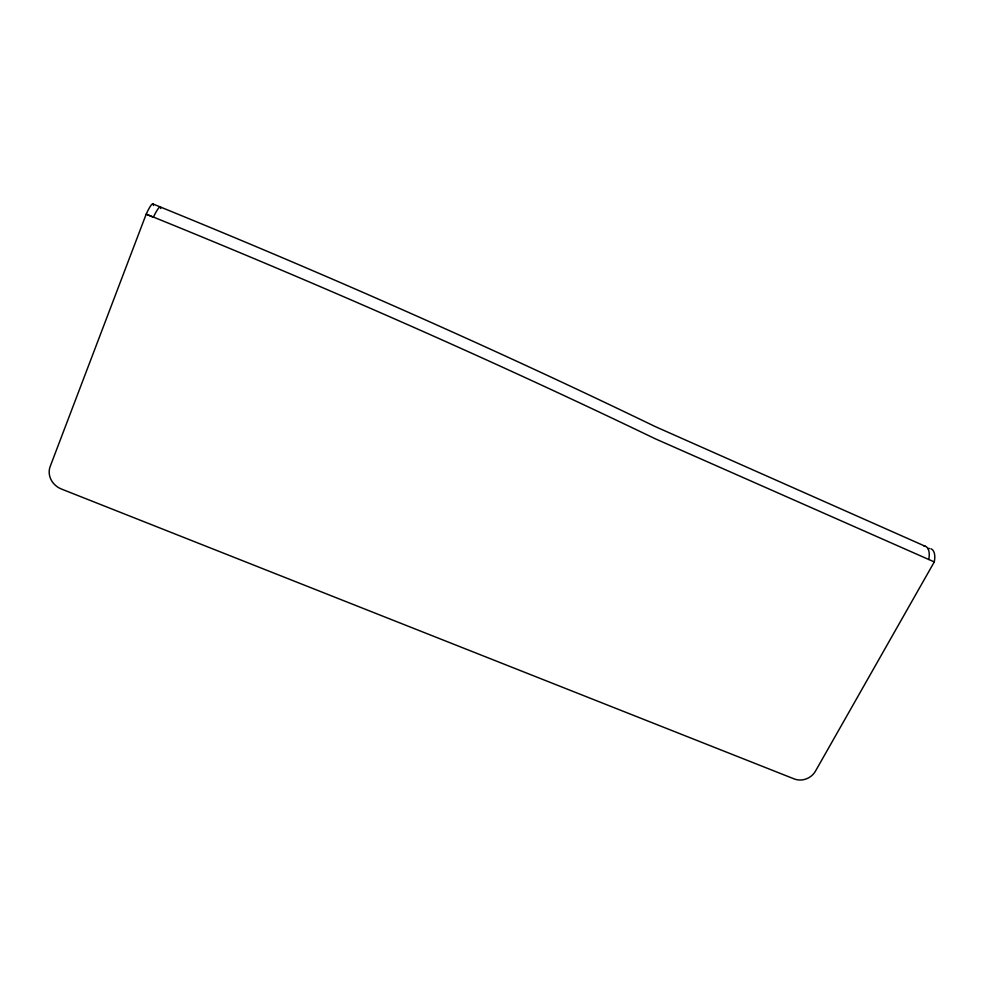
<?xml version="1.0" encoding="UTF-8"?>
<svg xmlns="http://www.w3.org/2000/svg" width="984" height="984" viewBox="0 0 984 984"><rect width="100%" height="100%" fill="white"/><g stroke="black" fill="none" stroke-linecap="round" stroke-linejoin="round"><path stroke-width="1.48" d="M930.938 548.801A19.631 9.483 -64.3 0 1 934.283 561.926L815.416 771.235A15.965 13.899 -25.2 0 1 794.297 778.959L61.414 489.023A18.536 16.839 25 0 1 50.184 466.478L146.198 214.143A22.201 3.124 -69.8 0 1 153.455 205.521M153 203.971L160.097 206.874M160.343 206.984C327.524 275.102 492.775 348.004 655.295 426.613L925.44 546.354M153.32 217.28L146.198 214.143C318.09 283.761 488.039 358.25 655.135 438.729L934.283 561.926M153.406 217.07A22.165 2.903 -67.9 0 1 160.7 208.497M927.789 548.592A19.631 9.483 -64.3 0 1 929.449 548.469M923.964 546.034A19.643 9.409 -64.3 0 1 928.724 559.478"/></g></svg>
